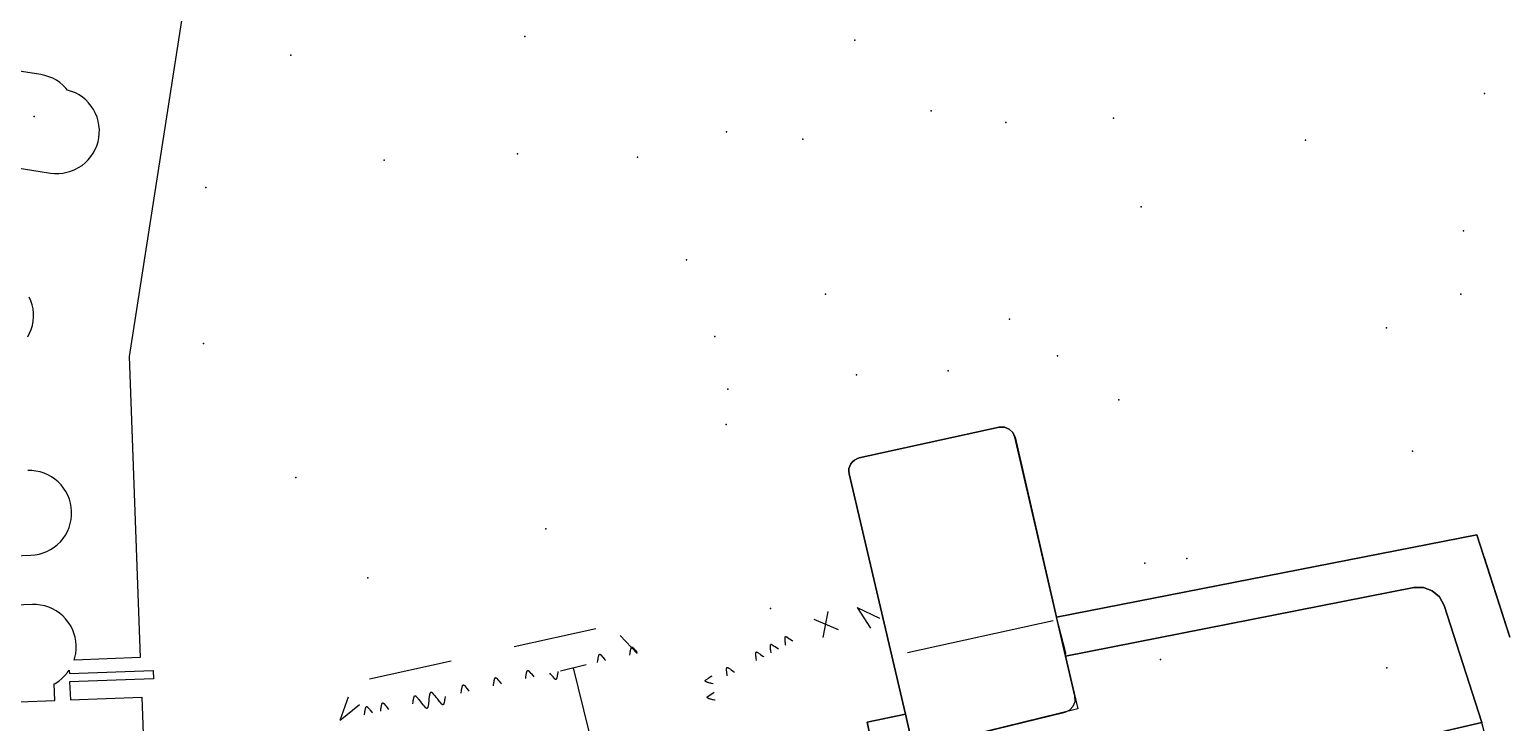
# Model space of a CAD drawing. Header units: metres. Extents: x 8858 to 9287, y -8974 to -8722.
# Drawn here: x 9143.1 to 9198.8, y -8914.2 to -8888 of the extents above; entities that cross this region are included whole.
import ezdxf

# ---------------------------------------------------------------- set-up
doc = ezdxf.new("R2010")
doc.units = ezdxf.units.M
for name, color, linetype in [('BUSH', 7, 'Continuous'), ('CURB', 7, 'Continuous'), ('ELECTR_CABLE', 7, 'Continuous'), ('GRASS', 7, 'Continuous'), ('GROUND', 7, 'Continuous'), ('LOUNGER', 7, 'Continuous'), ('SEWER', 7, 'Continuous'), ('SIDEWALK_PATH', 7, 'Continuous'), ('TREE', 7, 'Continuous')]:
    doc.layers.add(name, color=color, linetype=linetype)

msp = doc.modelspace()

# ---------------------------------------------------------------- linework, layer by layer
at = {"layer": 'BUSH'}
for p in [(9191.321, -8892.188), (9149.706, -8899.858), (9162.637, -8906.857), (9155.909, -8908.711), (9194.405, -8912.112)]:
    msp.add_point(p, dxfattribs=at)
at = {"layer": 'CURB'}
for points in [[(9174.47, -8904.183), (9179.756, -8903.026)], [(9180.35, -8903.401), (9181.925, -8910.202)], [(9176.214, -8913.862), (9174.09, -8904.785)], [(9181.925, -8910.202), (9196.927, -8907.254)], [(9198.072, -8907.929), (9199.048, -8910.958)], [(9182.264, -8911.664), (9195.414, -8909.08)], [(9196.559, -8909.755), (9197.984, -8914.177)], [(9182.264, -8911.664), (9182.616, -8913.183)], [(9176.214, -8913.862), (9175.264, -8914.063)], [(9182.248, -8913.781), (9176.524, -8915.184)]]:
    msp.add_lwpolyline(points, dxfattribs=at)
at = {"layer": 'ELECTR_CABLE'}
for points in [[(9173.28, -8909.988), (9173.096, -8910.971)], [(9174.394, -8909.826), (9174.896, -8910.613)], [(9174.394, -8909.826), (9175.231, -8910.241)], [(9164.524, -8910.632), (9161.434, -8911.312)], [(9172.751, -8910.27), (9173.67, -8910.666)], [(9176.295, -8911.533), (9181.791, -8910.324)], [(9166.085, -8911.571), (9165.443, -8910.893)], [(9171.139, -8911.543), (9171.137, -8911.527), (9171.13, -8911.477), (9171.128, -8911.454), (9171.123, -8911.42), (9171.119, -8911.382), (9171.117, -8911.356), (9171.115, -8911.331), (9171.115, -8911.312), (9171.115, -8911.293), (9171.115, -8911.281), (9171.116, -8911.272), (9171.117, -8911.263), (9171.118, -8911.259), (9171.118, -8911.256), (9171.12, -8911.249), (9171.121, -8911.245), (9171.122, -8911.242), (9171.123, -8911.239), (9171.125, -8911.236), (9171.127, -8911.232), (9171.128, -8911.23), (9171.129, -8911.229), (9171.13, -8911.228), (9171.132, -8911.227), (9171.133, -8911.226), (9171.134, -8911.225), (9171.136, -8911.224), (9171.138, -8911.223), (9171.138, -8911.222), (9171.139, -8911.222), (9171.14, -8911.222), (9171.142, -8911.222), (9171.143, -8911.221), (9171.144, -8911.221), (9171.146, -8911.221), (9171.148, -8911.221), (9171.15, -8911.221), (9171.151, -8911.222), (9171.152, -8911.222), (9171.154, -8911.222), (9171.155, -8911.223), (9171.157, -8911.223), (9171.16, -8911.224), (9171.162, -8911.225), (9171.165, -8911.227), (9171.169, -8911.229), (9171.173, -8911.232), (9171.18, -8911.236), (9171.262, -8911.292), (9171.289, -8911.311), (9171.38, -8911.373), (9171.415, -8911.397)], [(9171.691, -8911.251), (9171.689, -8911.236), (9171.682, -8911.186), (9171.679, -8911.163), (9171.675, -8911.129), (9171.671, -8911.091), (9171.669, -8911.065), (9171.667, -8911.04), (9171.667, -8911.021), (9171.667, -8911.002), (9171.667, -8910.99), (9171.668, -8910.98), (9171.669, -8910.972), (9171.67, -8910.968), (9171.67, -8910.964), (9171.672, -8910.958), (9171.673, -8910.954), (9171.674, -8910.951), (9171.675, -8910.948), (9171.677, -8910.945), (9171.679, -8910.941), (9171.68, -8910.939), (9171.681, -8910.938), (9171.682, -8910.937), (9171.683, -8910.936), (9171.684, -8910.935), (9171.686, -8910.933), (9171.688, -8910.933), (9171.689, -8910.932), (9171.69, -8910.931), (9171.691, -8910.931), (9171.692, -8910.931), (9171.693, -8910.93), (9171.695, -8910.93), (9171.696, -8910.93), (9171.698, -8910.93), (9171.7, -8910.93), (9171.702, -8910.93), (9171.703, -8910.93), (9171.704, -8910.931), (9171.706, -8910.931), (9171.707, -8910.932), (9171.709, -8910.932), (9171.712, -8910.933), (9171.714, -8910.934), (9171.717, -8910.936), (9171.721, -8910.938), (9171.725, -8910.94), (9171.732, -8910.945), (9171.814, -8911.001), (9171.841, -8911.019), (9171.932, -8911.082), (9171.967, -8911.106)], [(9164.586, -8911.907), (9164.588, -8911.892), (9164.595, -8911.841), (9164.598, -8911.819), (9164.603, -8911.784), (9164.609, -8911.747), (9164.613, -8911.721), (9164.618, -8911.696), (9164.623, -8911.678), (9164.628, -8911.66), (9164.631, -8911.649), (9164.634, -8911.639), (9164.638, -8911.631), (9164.639, -8911.628), (9164.641, -8911.625), (9164.644, -8911.619), (9164.646, -8911.615), (9164.648, -8911.613), (9164.65, -8911.61), (9164.652, -8911.607), (9164.655, -8911.605), (9164.657, -8911.603), (9164.658, -8911.602), (9164.66, -8911.601), (9164.661, -8911.6), (9164.662, -8911.6), (9164.664, -8911.599), (9164.666, -8911.598), (9164.668, -8911.598), (9164.669, -8911.598), (9164.67, -8911.598), (9164.671, -8911.598), (9164.672, -8911.598), (9164.673, -8911.598), (9164.675, -8911.598), (9164.676, -8911.599), (9164.679, -8911.599), (9164.68, -8911.6), (9164.681, -8911.6), (9164.682, -8911.601), (9164.684, -8911.602), (9164.685, -8911.603), (9164.686, -8911.603), (9164.689, -8911.605), (9164.691, -8911.607), (9164.693, -8911.609), (9164.697, -8911.612), (9164.7, -8911.616), (9164.705, -8911.622), (9164.77, -8911.697), (9164.791, -8911.722), (9164.863, -8911.806), (9164.89, -8911.839)], [(9165.804, -8911.634), (9165.806, -8911.619), (9165.812, -8911.568), (9165.815, -8911.545), (9165.82, -8911.511), (9165.826, -8911.474), (9165.831, -8911.448), (9165.836, -8911.423), (9165.84, -8911.405), (9165.845, -8911.387), (9165.849, -8911.376), (9165.852, -8911.366), (9165.855, -8911.358), (9165.857, -8911.355), (9165.859, -8911.351), (9165.862, -8911.346), (9165.864, -8911.342), (9165.866, -8911.339), (9165.868, -8911.337), (9165.87, -8911.334), (9165.873, -8911.331), (9165.875, -8911.33), (9165.876, -8911.329), (9165.877, -8911.328), (9165.879, -8911.327), (9165.88, -8911.326), (9165.882, -8911.326), (9165.884, -8911.325), (9165.886, -8911.325), (9165.886, -8911.325), (9165.888, -8911.325), (9165.889, -8911.325), (9165.89, -8911.325), (9165.891, -8911.325), (9165.893, -8911.325), (9165.894, -8911.325), (9165.896, -8911.326), (9165.898, -8911.327), (9165.899, -8911.327), (9165.9, -8911.328), (9165.902, -8911.329), (9165.903, -8911.329), (9165.904, -8911.33), (9165.907, -8911.332), (9165.909, -8911.334), (9165.911, -8911.336), (9165.914, -8911.339), (9165.917, -8911.342), (9165.923, -8911.349), (9165.988, -8911.424), (9166.009, -8911.449), (9166.076, -8911.527)], [(9170.587, -8911.834), (9170.585, -8911.819), (9170.579, -8911.768), (9170.576, -8911.745), (9170.571, -8911.711), (9170.567, -8911.673), (9170.565, -8911.647), (9170.563, -8911.622), (9170.563, -8911.603), (9170.563, -8911.584), (9170.563, -8911.573), (9170.564, -8911.563), (9170.565, -8911.554), (9170.566, -8911.55), (9170.567, -8911.547), (9170.568, -8911.54), (9170.569, -8911.536), (9170.57, -8911.533), (9170.572, -8911.53), (9170.573, -8911.527), (9170.575, -8911.524), (9170.576, -8911.522), (9170.577, -8911.52), (9170.578, -8911.519), (9170.58, -8911.518), (9170.581, -8911.517), (9170.582, -8911.516), (9170.584, -8911.515), (9170.586, -8911.514), (9170.586, -8911.514), (9170.587, -8911.513), (9170.588, -8911.513), (9170.59, -8911.513), (9170.591, -8911.512), (9170.592, -8911.512), (9170.594, -8911.512), (9170.596, -8911.512), (9170.598, -8911.513), (9170.599, -8911.513), (9170.6, -8911.513), (9170.602, -8911.513), (9170.604, -8911.514), (9170.605, -8911.514), (9170.608, -8911.516), (9170.61, -8911.516), (9170.613, -8911.518), (9170.617, -8911.52), (9170.621, -8911.523), (9170.628, -8911.527), (9170.71, -8911.583), (9170.737, -8911.602), (9170.828, -8911.664), (9170.863, -8911.688)], [(9155.965, -8912.52), (9159.054, -8911.841)], [(9161.87, -8912.516), (9161.872, -8912.501), (9161.879, -8912.45), (9161.882, -8912.428), (9161.887, -8912.394), (9161.893, -8912.356), (9161.898, -8912.33), (9161.903, -8912.305), (9161.907, -8912.287), (9161.912, -8912.269), (9161.916, -8912.258), (9161.919, -8912.249), (9161.922, -8912.24), (9161.924, -8912.237), (9161.925, -8912.234), (9161.929, -8912.228), (9161.931, -8912.224), (9161.933, -8912.222), (9161.935, -8912.219), (9161.937, -8912.216), (9161.94, -8912.214), (9161.941, -8912.212), (9161.943, -8912.211), (9161.944, -8912.21), (9161.946, -8912.209), (9161.947, -8912.209), (9161.949, -8912.208), (9161.951, -8912.207), (9161.952, -8912.207), (9161.953, -8912.207), (9161.954, -8912.207), (9161.955, -8912.207), (9161.957, -8912.207), (9161.958, -8912.207), (9161.959, -8912.207), (9161.961, -8912.208), (9161.963, -8912.208), (9161.965, -8912.209), (9161.966, -8912.209), (9161.967, -8912.21), (9161.968, -8912.211), (9161.97, -8912.212), (9161.971, -8912.212), (9161.974, -8912.214), (9161.975, -8912.216), (9161.978, -8912.218), (9161.981, -8912.222), (9161.984, -8912.225), (9161.99, -8912.231), (9162.055, -8912.306), (9162.076, -8912.331), (9162.147, -8912.415), (9162.175, -8912.448)], [(9163.088, -8912.243), (9163.086, -8912.258), (9163.08, -8912.309), (9163.076, -8912.332), (9163.071, -8912.366), (9163.065, -8912.403), (9163.061, -8912.429), (9163.056, -8912.454), (9163.052, -8912.472), (9163.046, -8912.49), (9163.043, -8912.501), (9163.04, -8912.511), (9163.036, -8912.519), (9163.035, -8912.522), (9163.033, -8912.525), (9163.03, -8912.531), (9163.028, -8912.535), (9163.026, -8912.538), (9163.024, -8912.54), (9163.022, -8912.543), (9163.019, -8912.546), (9163.017, -8912.547), (9163.016, -8912.548), (9163.015, -8912.549), (9163.013, -8912.55), (9163.012, -8912.55), (9163.01, -8912.551), (9163.008, -8912.552), (9163.006, -8912.552), (9163.005, -8912.552), (9163.004, -8912.552), (9163.003, -8912.552), (9163.002, -8912.552), (9163.001, -8912.552), (9162.999, -8912.552), (9162.998, -8912.551), (9162.996, -8912.551), (9162.994, -8912.55), (9162.993, -8912.55), (9162.992, -8912.549), (9162.99, -8912.548), (9162.989, -8912.547), (9162.988, -8912.547), (9162.985, -8912.545), (9162.983, -8912.543), (9162.981, -8912.541), (9162.977, -8912.538), (9162.975, -8912.534), (9162.969, -8912.528), (9162.904, -8912.453), (9162.883, -8912.428), (9162.812, -8912.344), (9162.784, -8912.311)], [(9164.159, -8911.993), (9163.187, -8912.231)], [(9166.367, -8923.059), (9163.673, -8912.112)], [(9169.483, -8912.416), (9169.481, -8912.401), (9169.475, -8912.35), (9169.472, -8912.327), (9169.468, -8912.293), (9169.464, -8912.255), (9169.461, -8912.229), (9169.46, -8912.204), (9169.459, -8912.185), (9169.459, -8912.166), (9169.46, -8912.155), (9169.46, -8912.145), (9169.461, -8912.136), (9169.462, -8912.133), (9169.463, -8912.129), (9169.464, -8912.122), (9169.465, -8912.118), (9169.466, -8912.115), (9169.468, -8912.112), (9169.469, -8912.109), (9169.471, -8912.106), (9169.472, -8912.104), (9169.473, -8912.102), (9169.474, -8912.101), (9169.476, -8912.1), (9169.477, -8912.099), (9169.478, -8912.098), (9169.48, -8912.097), (9169.482, -8912.096), (9169.482, -8912.096), (9169.484, -8912.095), (9169.485, -8912.095), (9169.486, -8912.095), (9169.487, -8912.095), (9169.489, -8912.095), (9169.49, -8912.094), (9169.492, -8912.095), (9169.494, -8912.095), (9169.495, -8912.095), (9169.496, -8912.095), (9169.498, -8912.096), (9169.5, -8912.096), (9169.501, -8912.097), (9169.504, -8912.098), (9169.506, -8912.099), (9169.509, -8912.1), (9169.513, -8912.103), (9169.517, -8912.105), (9169.524, -8912.109), (9169.606, -8912.165), (9169.633, -8912.184), (9169.724, -8912.246), (9169.759, -8912.27)], [(9159.435, -8913.062), (9159.437, -8913.047), (9159.444, -8912.996), (9159.447, -8912.974), (9159.452, -8912.94), (9159.458, -8912.902), (9159.462, -8912.876), (9159.467, -8912.851), (9159.472, -8912.833), (9159.477, -8912.815), (9159.48, -8912.804), (9159.484, -8912.795), (9159.487, -8912.787), (9159.488, -8912.783), (9159.49, -8912.78), (9159.493, -8912.774), (9159.495, -8912.77), (9159.497, -8912.768), (9159.499, -8912.765), (9159.501, -8912.762), (9159.504, -8912.76), (9159.506, -8912.758), (9159.507, -8912.757), (9159.509, -8912.756), (9159.51, -8912.755), (9159.511, -8912.755), (9159.513, -8912.754), (9159.515, -8912.754), (9159.517, -8912.753), (9159.518, -8912.753), (9159.519, -8912.753), (9159.52, -8912.753), (9159.521, -8912.753), (9159.522, -8912.753), (9159.524, -8912.753), (9159.526, -8912.754), (9159.528, -8912.754), (9159.529, -8912.755), (9159.53, -8912.755), (9159.531, -8912.756), (9159.533, -8912.757), (9159.534, -8912.758), (9159.535, -8912.759), (9159.538, -8912.761), (9159.54, -8912.762), (9159.543, -8912.764), (9159.546, -8912.768), (9159.549, -8912.771), (9159.554, -8912.777), (9159.619, -8912.852), (9159.64, -8912.878), (9159.712, -8912.961), (9159.739, -8912.994)], [(9160.653, -8912.789), (9160.655, -8912.774), (9160.661, -8912.723), (9160.665, -8912.701), (9160.669, -8912.667), (9160.676, -8912.629), (9160.68, -8912.603), (9160.685, -8912.578), (9160.689, -8912.56), (9160.694, -8912.542), (9160.698, -8912.531), (9160.701, -8912.522), (9160.705, -8912.514), (9160.706, -8912.51), (9160.708, -8912.507), (9160.711, -8912.501), (9160.713, -8912.497), (9160.715, -8912.495), (9160.717, -8912.492), (9160.719, -8912.489), (9160.722, -8912.487), (9160.724, -8912.485), (9160.725, -8912.484), (9160.726, -8912.483), (9160.728, -8912.482), (9160.729, -8912.482), (9160.731, -8912.481), (9160.733, -8912.48), (9160.735, -8912.48), (9160.735, -8912.48), (9160.737, -8912.48), (9160.738, -8912.48), (9160.739, -8912.48), (9160.74, -8912.48), (9160.742, -8912.48), (9160.743, -8912.481), (9160.745, -8912.481), (9160.747, -8912.482), (9160.748, -8912.482), (9160.749, -8912.483), (9160.751, -8912.484), (9160.752, -8912.485), (9160.753, -8912.486), (9160.756, -8912.488), (9160.758, -8912.489), (9160.76, -8912.491), (9160.764, -8912.495), (9160.766, -8912.498), (9160.772, -8912.504), (9160.837, -8912.579), (9160.858, -8912.605), (9160.929, -8912.688), (9160.957, -8912.721)], [(9168.949, -8912.716), (9168.934, -8912.713), (9168.884, -8912.701), (9168.862, -8912.696), (9168.829, -8912.687), (9168.792, -8912.677), (9168.767, -8912.67), (9168.743, -8912.663), (9168.725, -8912.657), (9168.707, -8912.65), (9168.697, -8912.645), (9168.688, -8912.641), (9168.68, -8912.637), (9168.677, -8912.635), (9168.674, -8912.633), (9168.668, -8912.629), (9168.665, -8912.627), (9168.662, -8912.625), (9168.66, -8912.622), (9168.657, -8912.62), (9168.655, -8912.617), (9168.654, -8912.615), (9168.653, -8912.613), (9168.652, -8912.612), (9168.651, -8912.61), (9168.651, -8912.609), (9168.65, -8912.607), (9168.65, -8912.605), (9168.65, -8912.603), (9168.65, -8912.603), (9168.65, -8912.601), (9168.65, -8912.6), (9168.65, -8912.599), (9168.65, -8912.598), (9168.651, -8912.597), (9168.651, -8912.595), (9168.652, -8912.593), (9168.653, -8912.592), (9168.653, -8912.591), (9168.654, -8912.589), (9168.655, -8912.588), (9168.656, -8912.587), (9168.657, -8912.586), (9168.659, -8912.583), (9168.661, -8912.582), (9168.664, -8912.579), (9168.667, -8912.576), (9168.671, -8912.574), (9168.677, -8912.569), (9168.759, -8912.512), (9168.786, -8912.493), (9168.876, -8912.431), (9168.912, -8912.407)], [(9154.869, -8914.086), (9155.18, -8913.206)], [(9154.869, -8914.086), (9155.59, -8913.492)], [(9156.391, -8913.745), (9156.393, -8913.73), (9156.399, -8913.679), (9156.402, -8913.656), (9156.407, -8913.622), (9156.413, -8913.585), (9156.418, -8913.559), (9156.423, -8913.534), (9156.427, -8913.516), (9156.432, -8913.498), (9156.436, -8913.487), (9156.439, -8913.477), (9156.442, -8913.469), (9156.444, -8913.466), (9156.446, -8913.463), (9156.449, -8913.457), (9156.451, -8913.453), (9156.453, -8913.45), (9156.455, -8913.448), (9156.457, -8913.445), (9156.46, -8913.442), (9156.462, -8913.441), (9156.463, -8913.44), (9156.464, -8913.439), (9156.466, -8913.438), (9156.467, -8913.438), (9156.469, -8913.437), (9156.471, -8913.436), (9156.473, -8913.436), (9156.473, -8913.436), (9156.475, -8913.436), (9156.476, -8913.436), (9156.477, -8913.436), (9156.478, -8913.436), (9156.48, -8913.436), (9156.481, -8913.436), (9156.483, -8913.437), (9156.485, -8913.438), (9156.486, -8913.438), (9156.487, -8913.439), (9156.489, -8913.44), (9156.49, -8913.441), (9156.491, -8913.441), (9156.494, -8913.443), (9156.495, -8913.445), (9156.498, -8913.447), (9156.501, -8913.45), (9156.504, -8913.454), (9156.51, -8913.46), (9156.575, -8913.535), (9156.596, -8913.56), (9156.667, -8913.644), (9156.695, -8913.677)], [(9157.608, -8913.472), (9157.61, -8913.457), (9157.617, -8913.406), (9157.62, -8913.383), (9157.625, -8913.349), (9157.631, -8913.312), (9157.636, -8913.286), (9157.641, -8913.261), (9157.645, -8913.243), (9157.65, -8913.225), (9157.654, -8913.214), (9157.657, -8913.204), (9157.66, -8913.196), (9157.662, -8913.193), (9157.663, -8913.189), (9157.666, -8913.184), (9157.669, -8913.18), (9157.67, -8913.177), (9157.673, -8913.175), (9157.675, -8913.172), (9157.677, -8913.169), (9157.679, -8913.168), (9157.681, -8913.167), (9157.682, -8913.166), (9157.683, -8913.165), (9157.685, -8913.164), (9157.687, -8913.164), (9157.688, -8913.163), (9157.69, -8913.163), (9157.691, -8913.163), (9157.692, -8913.163), (9157.693, -8913.163), (9157.695, -8913.163), (9157.696, -8913.163), (9157.697, -8913.163), (9157.699, -8913.163), (9157.701, -8913.164), (9157.702, -8913.165), (9157.703, -8913.165), (9157.705, -8913.166), (9157.706, -8913.167), (9157.708, -8913.167), (9157.709, -8913.168), (9157.711, -8913.17), (9157.713, -8913.172), (9157.716, -8913.174), (9157.719, -8913.177), (9157.722, -8913.18), (9157.727, -8913.187), (9157.793, -8913.262), (9157.814, -8913.287), (9157.885, -8913.371), (9157.913, -8913.404)], [(9158.217, -8913.335), (9158.215, -8913.35), (9158.209, -8913.401), (9158.205, -8913.424), (9158.2, -8913.458), (9158.194, -8913.496), (9158.19, -8913.521), (9158.185, -8913.546), (9158.181, -8913.564), (9158.175, -8913.582), (9158.172, -8913.594), (9158.169, -8913.603), (9158.165, -8913.611), (9158.164, -8913.614), (9158.162, -8913.618), (9158.159, -8913.624), (9158.157, -8913.627), (9158.155, -8913.63), (9158.153, -8913.633), (9158.151, -8913.635), (9158.148, -8913.638), (9158.146, -8913.639), (9158.145, -8913.64), (9158.144, -8913.641), (9158.142, -8913.642), (9158.141, -8913.643), (9158.139, -8913.644), (9158.137, -8913.644), (9158.135, -8913.644), (9158.134, -8913.645), (9158.133, -8913.645), (9158.132, -8913.645), (9158.131, -8913.645), (9158.13, -8913.644), (9158.128, -8913.644), (9158.127, -8913.644), (9158.125, -8913.643), (9158.123, -8913.643), (9158.122, -8913.642), (9158.121, -8913.641), (9158.119, -8913.641), (9158.118, -8913.64), (9158.117, -8913.639), (9158.114, -8913.637), (9158.112, -8913.636), (9158.11, -8913.633), (9158.106, -8913.63), (9158.103, -8913.627), (9158.098, -8913.621), (9158.033, -8913.545), (9158.012, -8913.52), (9157.941, -8913.436), (9157.913, -8913.404)], [(9158.217, -8913.335), (9158.219, -8913.32), (9158.226, -8913.269), (9158.229, -8913.247), (9158.234, -8913.213), (9158.24, -8913.175), (9158.245, -8913.149), (9158.25, -8913.125), (9158.254, -8913.106), (9158.259, -8913.088), (9158.262, -8913.077), (9158.266, -8913.068), (9158.269, -8913.06), (9158.271, -8913.056), (9158.272, -8913.053), (9158.275, -8913.047), (9158.278, -8913.044), (9158.279, -8913.041), (9158.281, -8913.038), (9158.284, -8913.036), (9158.286, -8913.033), (9158.288, -8913.031), (9158.289, -8913.03), (9158.291, -8913.029), (9158.292, -8913.029), (9158.294, -8913.028), (9158.295, -8913.027), (9158.297, -8913.027), (9158.299, -8913.026), (9158.3, -8913.026), (9158.301, -8913.026), (9158.302, -8913.026), (9158.303, -8913.026), (9158.305, -8913.026), (9158.306, -8913.026), (9158.308, -8913.027), (9158.31, -8913.028), (9158.311, -8913.028), (9158.312, -8913.029), (9158.314, -8913.029), (9158.315, -8913.03), (9158.317, -8913.031), (9158.318, -8913.032), (9158.32, -8913.034), (9158.322, -8913.035), (9158.325, -8913.037), (9158.328, -8913.041), (9158.331, -8913.044), (9158.336, -8913.05), (9158.401, -8913.125), (9158.423, -8913.151), (9158.494, -8913.234), (9158.522, -8913.267)], [(9158.826, -8913.199), (9158.824, -8913.214), (9158.817, -8913.265), (9158.814, -8913.287), (9158.809, -8913.321), (9158.803, -8913.359), (9158.799, -8913.385), (9158.794, -8913.41), (9158.789, -8913.428), (9158.784, -8913.446), (9158.781, -8913.457), (9158.778, -8913.466), (9158.774, -8913.474), (9158.773, -8913.478), (9158.771, -8913.481), (9158.768, -8913.487), (9158.766, -8913.491), (9158.764, -8913.493), (9158.762, -8913.496), (9158.76, -8913.499), (9158.757, -8913.501), (9158.755, -8913.503), (9158.754, -8913.504), (9158.752, -8913.505), (9158.751, -8913.506), (9158.75, -8913.506), (9158.748, -8913.507), (9158.746, -8913.508), (9158.744, -8913.508), (9158.743, -8913.508), (9158.742, -8913.508), (9158.741, -8913.508), (9158.74, -8913.508), (9158.739, -8913.508), (9158.737, -8913.508), (9158.735, -8913.507), (9158.733, -8913.507), (9158.732, -8913.506), (9158.731, -8913.506), (9158.73, -8913.505), (9158.728, -8913.504), (9158.727, -8913.503), (9158.726, -8913.502), (9158.723, -8913.5), (9158.721, -8913.499), (9158.719, -8913.497), (9158.715, -8913.493), (9158.712, -8913.49), (9158.707, -8913.484), (9158.642, -8913.409), (9158.621, -8913.383), (9158.549, -8913.3), (9158.522, -8913.267)], [(9169.023, -8913.336), (9169.008, -8913.332), (9168.958, -8913.321), (9168.936, -8913.315), (9168.903, -8913.307), (9168.866, -8913.297), (9168.841, -8913.29), (9168.817, -8913.282), (9168.799, -8913.276), (9168.781, -8913.269), (9168.771, -8913.265), (9168.762, -8913.26), (9168.754, -8913.256), (9168.751, -8913.255), (9168.748, -8913.253), (9168.742, -8913.249), (9168.739, -8913.246), (9168.736, -8913.244), (9168.734, -8913.242), (9168.732, -8913.24), (9168.729, -8913.237), (9168.728, -8913.234), (9168.727, -8913.233), (9168.726, -8913.232), (9168.725, -8913.23), (9168.725, -8913.229), (9168.724, -8913.227), (9168.724, -8913.225), (9168.724, -8913.223), (9168.724, -8913.222), (9168.724, -8913.221), (9168.724, -8913.22), (9168.724, -8913.219), (9168.724, -8913.218), (9168.725, -8913.216), (9168.725, -8913.214), (9168.726, -8913.213), (9168.727, -8913.211), (9168.728, -8913.21), (9168.728, -8913.209), (9168.729, -8913.207), (9168.73, -8913.206), (9168.731, -8913.205), (9168.733, -8913.203), (9168.735, -8913.201), (9168.738, -8913.199), (9168.741, -8913.196), (9168.745, -8913.193), (9168.751, -8913.189), (9168.833, -8913.131), (9168.86, -8913.113), (9168.951, -8913.05), (9168.986, -8913.026)], [(9155.782, -8913.881), (9155.784, -8913.866), (9155.79, -8913.816), (9155.794, -8913.793), (9155.798, -8913.759), (9155.804, -8913.721), (9155.809, -8913.696), (9155.814, -8913.671), (9155.818, -8913.653), (9155.823, -8913.634), (9155.827, -8913.623), (9155.83, -8913.614), (9155.834, -8913.606), (9155.835, -8913.602), (9155.837, -8913.599), (9155.84, -8913.593), (9155.842, -8913.59), (9155.844, -8913.587), (9155.846, -8913.584), (9155.848, -8913.582), (9155.851, -8913.579), (9155.853, -8913.577), (9155.854, -8913.576), (9155.855, -8913.575), (9155.857, -8913.575), (9155.858, -8913.574), (9155.86, -8913.573), (9155.862, -8913.573), (9155.864, -8913.572), (9155.864, -8913.572), (9155.866, -8913.572), (9155.867, -8913.572), (9155.868, -8913.572), (9155.869, -8913.572), (9155.871, -8913.573), (9155.872, -8913.573), (9155.874, -8913.574), (9155.876, -8913.574), (9155.877, -8913.575), (9155.878, -8913.575), (9155.88, -8913.576), (9155.881, -8913.577), (9155.882, -8913.578), (9155.885, -8913.58), (9155.887, -8913.581), (9155.889, -8913.584), (9155.893, -8913.587), (9155.895, -8913.59), (9155.901, -8913.596), (9155.966, -8913.672), (9155.987, -8913.697), (9156.058, -8913.78), (9156.086, -8913.813)]]:
    msp.add_lwpolyline(points, dxfattribs=at)
at = {"layer": 'GRASS'}
msp.add_lwpolyline([(9176.676, -8923.128), (9174.775, -8914.167), (9176.214, -8913.862), (9174.09, -8904.785), (9174.077, -8904.686), (9174.083, -8904.588), (9174.109, -8904.493), (9174.154, -8904.404), (9174.215, -8904.326), (9174.289, -8904.262), (9174.375, -8904.213), (9174.47, -8904.183), (9179.756, -8903.026), (9179.953, -8903.024), (9180.13, -8903.093), (9180.27, -8903.223), (9180.354, -8903.4), (9181.925, -8910.202), (9197.799, -8907.083), (9199.048, -8910.958)], dxfattribs=at)
msp.add_lwpolyline([(9187.399, -8916.626), (9197.984, -8914.177), (9196.559, -8909.755), (9196.384, -8909.432), (9196.115, -8909.2), (9195.781, -8909.077), (9195.414, -8909.08), (9182.264, -8911.664), (9182.727, -8913.664), (9176.524, -8915.184), (9178.141, -8922.806), (9187.29, -8920.796), (9187.653, -8920.636), (9187.918, -8920.359), (9188.059, -8920.002), (9188.052, -8919.606)], close=True, dxfattribs=at)
at = {"layer": 'GROUND'}
msp.add_lwpolyline([(9199.048, -8910.958), (9197.799, -8907.083), (9181.925, -8910.202), (9180.35, -8903.401), (9180.269, -8903.222), (9180.131, -8903.091), (9179.953, -8903.022), (9179.756, -8903.026), (9174.47, -8904.183), (9174.375, -8904.213), (9174.289, -8904.262), (9174.215, -8904.326), (9174.154, -8904.404), (9174.109, -8904.493), (9174.083, -8904.588), (9174.077, -8904.686), (9174.09, -8904.785), (9176.214, -8913.862), (9174.775, -8914.167), (9176.676, -8923.128)], dxfattribs=at)
msp.add_lwpolyline([(9195.414, -8909.08), (9195.781, -8909.077), (9196.115, -8909.2), (9196.384, -8909.432), (9196.559, -8909.755), (9197.983, -8914.177), (9187.399, -8916.626), (9188.052, -8919.606), (9188.059, -8920.002), (9187.918, -8920.359), (9187.653, -8920.636), (9187.29, -8920.796), (9178.141, -8922.806), (9176.524, -8915.184), (9182.248, -8913.781), (9182.426, -8913.698), (9182.554, -8913.558), (9182.622, -8913.38), (9182.616, -8913.183), (9182.264, -8911.664)], close=True, dxfattribs=at)
at = {"layer": 'LOUNGER'}
for p in [(9177.193, -8891.071), (9173.193, -8897.999), (9197.193, -8897.999), (9153.193, -8904.927)]:
    msp.add_point(p, dxfattribs=at)
at = {"layer": 'SEWER'}
for points in [[(9149.21, -8885.472), (9146.889, -8900.347), (9147.312, -8911.723), (9144.813, -8911.815), (9144.842, -8911.724), (9144.875, -8911.571), (9144.892, -8911.415), (9144.894, -8911.258), (9144.88, -8911.101), (9144.851, -8910.947), (9144.808, -8910.796), (9144.749, -8910.65), (9144.677, -8910.511), (9144.591, -8910.38), (9144.493, -8910.257), (9144.383, -8910.145), (9144.263, -8910.044), (9144.133, -8909.955), (9143.996, -8909.879), (9143.852, -8909.817), (9143.702, -8909.77), (9143.548, -8909.738), (9143.392, -8909.72), (9143.235, -8909.719), (9141.237, -8909.793)], [(9141.944, -8893.114), (9143.92, -8893.423), (9144.077, -8893.439), (9144.234, -8893.44), (9144.39, -8893.426), (9144.544, -8893.397), (9144.695, -8893.352), (9144.84, -8893.293), (9144.979, -8893.22), (9145.111, -8893.134), (9145.233, -8893.035), (9145.344, -8892.925), (9145.445, -8892.805), (9145.533, -8892.675), (9145.608, -8892.537), (9145.669, -8892.392), (9145.716, -8892.242), (9145.748, -8892.088), (9145.765, -8891.932), (9145.766, -8891.775), (9145.752, -8891.619), (9145.722, -8891.465), (9145.678, -8891.314), (9145.619, -8891.169), (9145.546, -8891.03), (9145.459, -8890.898), (9145.361, -8890.776), (9145.25, -8890.664), (9145.13, -8890.564), (9145, -8890.476), (9144.862, -8890.401), (9144.717, -8890.339), (9144.568, -8890.293), (9144.558, -8890.291), (9144.502, -8890.222), (9144.392, -8890.11), (9144.272, -8890.01), (9144.142, -8889.922), (9144.004, -8889.847), (9143.859, -8889.785), (9143.709, -8889.739), (9143.556, -8889.707), (9142.502, -8889.543)], [(9143.062, -8899.613), (9143.134, -8899.474), (9143.193, -8899.328), (9143.237, -8899.177), (9143.266, -8899.023), (9143.28, -8898.867), (9143.278, -8898.71), (9143.261, -8898.553), (9143.229, -8898.4), (9143.182, -8898.25), (9143.12, -8898.106)], [(9141.167, -8907.933), (9143.18, -8907.858), (9143.336, -8907.844), (9143.49, -8907.815), (9143.641, -8907.772), (9143.787, -8907.713), (9143.926, -8907.641), (9144.058, -8907.555), (9144.18, -8907.457), (9144.293, -8907.347), (9144.394, -8907.227), (9144.482, -8907.098), (9144.558, -8906.96), (9144.62, -8906.816), (9144.667, -8906.666), (9144.7, -8906.512), (9144.717, -8906.356), (9144.719, -8906.199), (9144.705, -8906.043), (9144.676, -8905.888), (9144.633, -8905.738), (9144.574, -8905.592), (9144.502, -8905.452), (9144.416, -8905.321), (9144.318, -8905.198), (9144.208, -8905.086), (9144.088, -8904.985), (9143.959, -8904.896), (9143.821, -8904.821), (9143.677, -8904.759), (9143.527, -8904.711), (9143.373, -8904.679), (9143.217, -8904.662), (9143.06, -8904.66)], [(9141.372, -8913.445), (9144.086, -8913.344), (9144.062, -8912.72), (9144.101, -8912.699), (9144.233, -8912.614), (9144.355, -8912.516), (9144.468, -8912.406), (9144.569, -8912.286), (9144.629, -8912.198), (9144.634, -8912.329), (9147.799, -8912.211), (9147.81, -8912.521), (9144.645, -8912.639), (9144.671, -8913.322), (9147.368, -8913.222), (9147.677, -8921.514)]]:
    msp.add_lwpolyline(points, dxfattribs=at)
at = {"layer": 'SIDEWALK_PATH'}
for points in [[(9181.925, -8910.202), (9180.35, -8903.401), (9180.269, -8903.222), (9180.131, -8903.091), (9179.953, -8903.022), (9179.756, -8903.026), (9174.47, -8904.183), (9174.375, -8904.213), (9174.289, -8904.262), (9174.215, -8904.326), (9174.154, -8904.404), (9174.109, -8904.493), (9174.083, -8904.588), (9174.077, -8904.686), (9174.09, -8904.785), (9176.214, -8913.862), (9176.524, -8915.184), (9182.248, -8913.781), (9182.426, -8913.698), (9182.554, -8913.558), (9182.622, -8913.38), (9182.616, -8913.183), (9182.264, -8911.664)], [(9176.524, -8915.184), (9176.214, -8913.862), (9174.775, -8914.167), (9176.676, -8923.128), (9178.141, -8922.806)]]:
    msp.add_lwpolyline(points, close=True, dxfattribs=at)
msp.add_lwpolyline([(9198.885, -8917.156), (9198.759, -8916.958), (9198.66, -8916.743), (9197.983, -8914.177), (9196.559, -8909.755), (9196.384, -8909.432), (9196.115, -8909.2), (9195.781, -8909.077), (9195.414, -8909.08), (9182.264, -8911.664), (9182.28, -8911.557), (9181.925, -8910.202), (9197.799, -8907.083), (9199.048, -8910.958)], dxfattribs=at)
at = {"layer": 'TREE'}
for p in [(9161.833, -8888.261), (9174.299, -8888.408), (9152.998, -8888.977), (9198.09, -8890.416), (9143.309, -8891.288), (9180.008, -8891.511), (9184.077, -8891.352), (9169.451, -8891.868), (9172.344, -8892.139), (9161.562, -8892.694), (9166.09, -8892.82), (9156.52, -8892.938), (9149.786, -8893.971), (9185.118, -8894.702), (9197.299, -8895.612), (9167.948, -8896.701), (9180.151, -8898.946), (9169.009, -8899.592), (9194.389, -8899.267), (9181.96, -8900.322), (9174.364, -8901.047), (9177.833, -8900.889), (9169.505, -8901.582), (9184.28, -8901.989), (9169.445, -8902.915), (9195.37, -8903.931), (9185.263, -8908.157), (9186.842, -8907.978), (9171.122, -8909.871), (9185.851, -8911.802)]:
    msp.add_point(p, dxfattribs=at)

doc.saveas('drawing.dxf')
